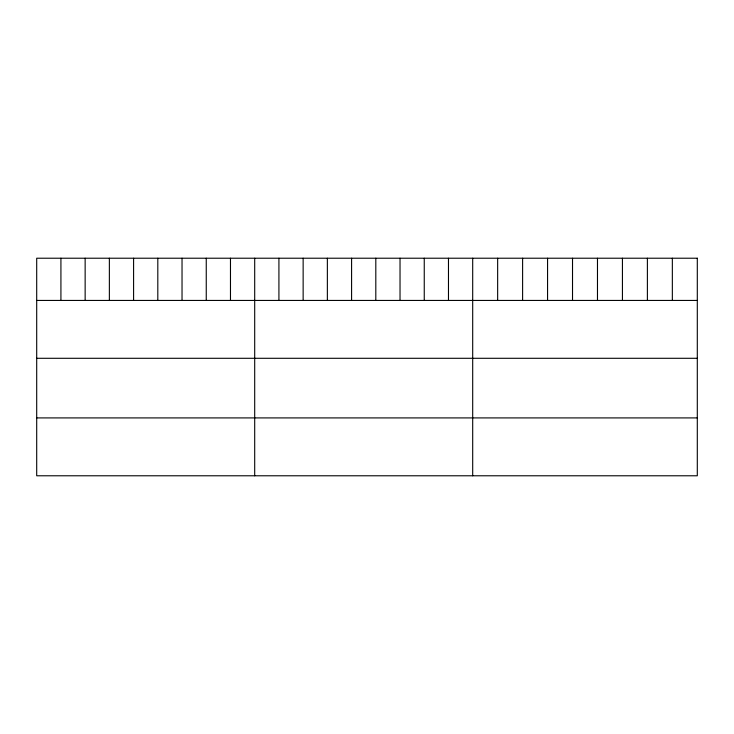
<?xml version="1.0" encoding="UTF-8"?>
<svg xmlns="http://www.w3.org/2000/svg" width="734" height="734" viewBox="0 0 734 734"><rect width="100%" height="100%" fill="white"/><g stroke="black" fill="none" stroke-linecap="round" stroke-linejoin="round"><path stroke-width="1.1" d="M36.7 300.435L697.3 300.435M36.7 358.293L697.3 358.293M36.7 417.912L697.3 417.912M672.344 258.221L672.344 300.435M647.388 258.221L647.388 300.435M622.432 258.221L622.432 300.435M597.476 258.221L597.476 300.435M572.52 258.221L572.52 300.435M547.564 258.221L547.564 300.435M522.608 258.221L522.608 300.435M497.652 258.221L497.652 300.435M472.696 258.221L472.696 475.779M448.474 258.221L448.474 300.435M424.252 258.221L424.252 300.435M400.03 258.221L400.03 300.435M375.808 258.221L375.808 300.435M351.586 258.221L351.586 300.435M327.364 258.221L327.364 300.435M303.142 258.221L303.142 300.435M278.92 258.221L278.92 300.435M254.698 258.221L254.698 475.779M230.476 258.221L230.476 300.435M206.254 258.221L206.254 300.435M182.032 258.221L182.032 300.435M157.81 258.221L157.81 300.435M133.588 258.221L133.588 300.435M109.366 258.221L109.366 300.435M85.144 258.221L85.144 300.435M60.922 258.221L60.922 300.435M697.3 258.221L36.7 258.221L36.7 475.779L697.3 475.779L697.3 258.221"/></g></svg>
